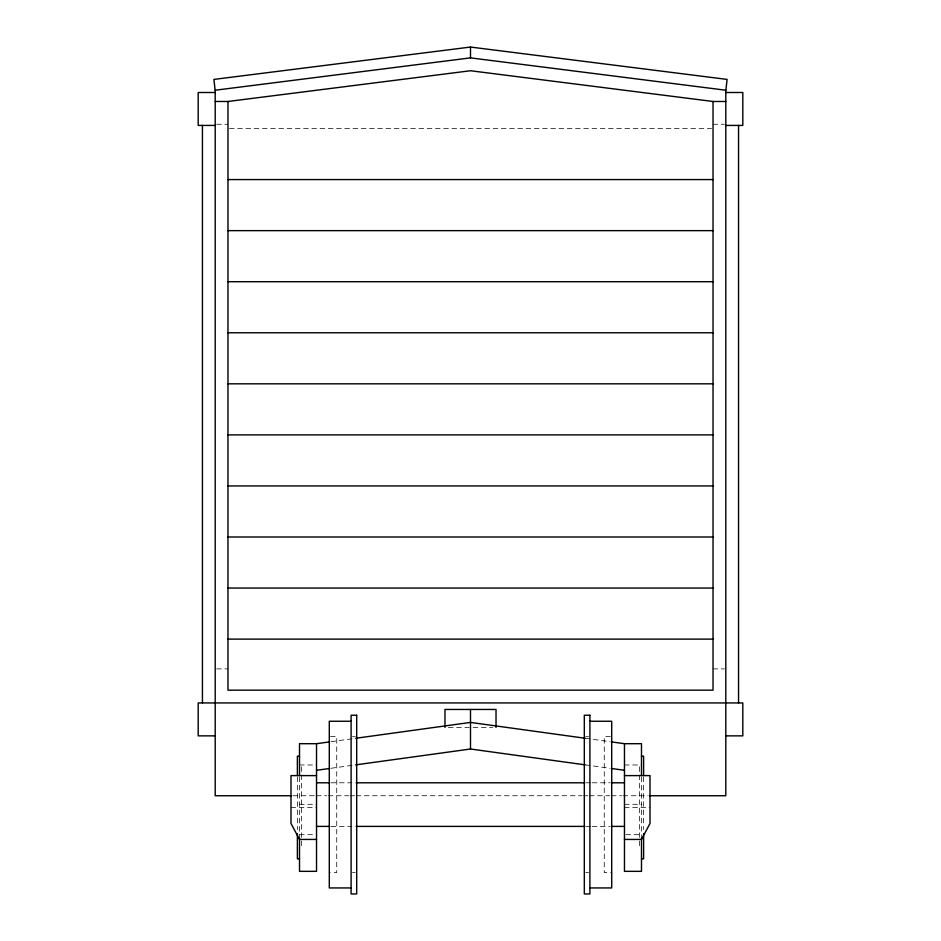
<?xml version="1.0" encoding="UTF-8"?>
<svg xmlns="http://www.w3.org/2000/svg" width="941" height="941" viewBox="0 0 941 941"><rect width="100%" height="100%" fill="white"/><g stroke="black" fill="none" stroke-linecap="round" stroke-linejoin="round"><path stroke-width="0.71" stroke-dasharray="4.71 3.53" d="M331.056 741.696L355.745 738.273M331.056 768.279L355.745 764.868M216.618 124.271L227.969 124.271M713.031 124.271L724.382 124.271M229.439 128.529L711.561 128.529M216.618 668.898L227.969 668.898M713.031 668.898L724.382 668.898M448.387 727.405L469.183 727.405M473.147 727.405L492.614 727.405M330.526 736.58L336.737 736.58L336.737 872.613L330.526 872.613M610.474 736.58L604.263 736.58L604.263 872.613L610.474 872.613M352.428 736.697L355.263 736.697M585.737 736.697L588.572 736.697M299.509 764.974L316.529 764.974M624.471 764.974L641.491 764.974M331.185 782.794L351.722 782.794M586.349 782.794L590.748 782.794M592.218 782.794L609.815 782.794M292.969 795.745L314.976 795.745M316.447 795.745L326.715 795.745M328.186 795.745L348.723 795.745M350.193 795.745L354.592 795.745M356.063 795.745L582.009 795.745M583.479 795.745L587.878 795.745M589.348 795.745L609.886 795.745M611.356 795.745L621.625 795.745M623.095 795.745L648.031 795.745M299.509 804.296L316.529 804.296M624.471 804.296L641.491 804.296M290.992 807.519L316.529 807.519M624.471 807.519L650.008 807.519M331.185 826.398L351.722 826.398M586.349 826.398L590.748 826.398M592.218 826.398L609.815 826.398M299.509 834.691L315.106 834.691M625.894 834.691L641.491 834.691M352.428 872.495L355.263 872.495M585.737 872.495L588.572 872.495M585.255 738.273L609.944 741.696M585.255 764.868L609.944 768.279M643.62 776.995L643.62 829.527M641.491 777.066L641.491 837.984M639.362 766.821L639.362 848.229M301.638 766.821L301.638 848.229M299.509 777.066L299.509 837.984M297.38 776.995L297.38 829.527"/><path stroke-width="1.41" d="M299.509 775.607L299.509 743.696L316.529 743.696L329.597 741.896M355.745 738.273L470.5 722.417L585.255 738.273M316.529 770.291L329.597 768.479M355.745 764.868L470.5 749.012L585.255 764.868M470.5 47.05L213.901 79.409L215.136 90.23L470.5 57.872L725.864 90.23L727.099 79.409L470.5 47.05L470.5 57.872M215.207 101.475L227.969 101.475L470.5 70.74L713.031 101.475L725.793 101.475M215.207 92.5L198.186 92.5L198.186 125.424L215.207 125.424M725.793 92.5L742.814 92.5L742.814 125.424L725.793 125.424M227.969 179.578L713.031 179.578M227.969 230.639L713.031 230.639M227.969 281.7L713.031 281.7M227.969 332.761L713.031 332.761M227.969 383.822L713.031 383.822M227.969 434.883L713.031 434.883M227.969 485.932L713.031 485.932M227.969 536.993L713.031 536.993M227.969 588.054L713.031 588.054M227.969 639.115L713.031 639.115M351.099 721.253L329.291 721.253L329.291 887.939L351.099 887.939M589.901 721.253L611.709 721.253L611.709 887.939L589.901 887.939M215.207 735.862L198.186 735.862L198.186 702.939L742.814 702.939L742.814 735.862L725.793 735.862M611.403 741.896L624.471 743.696L641.491 743.696L641.491 775.607M299.509 756.188L297.38 756.188L297.38 775.537M641.491 756.188L643.62 756.188L643.62 775.537M316.529 775.607L290.992 775.607L290.992 823.481L299.509 839.431L316.529 839.431M624.471 775.607L650.008 775.607L650.008 823.481L641.491 839.431L624.471 839.431M316.529 782.794L329.726 782.794M356.121 782.794L584.879 782.794M611.274 782.794L624.471 782.794M291.498 795.745L215.207 795.745L215.207 90.23M649.502 795.745L725.793 795.745L725.793 90.23M316.529 826.398L329.726 826.398M356.121 826.398L584.879 826.398M611.274 826.398L624.471 826.398M299.509 858.862L297.38 858.862L297.38 833.691M641.491 858.862L643.62 858.862L643.62 833.691M611.403 768.479L624.471 770.291M738.556 125.424L738.556 702.939M713.031 101.475L713.031 690.176L227.969 690.176L227.969 101.475M641.491 837.984L641.491 871.342L624.471 871.342L624.471 743.696M496.025 727.405L496.025 709.455L444.975 709.455L444.975 727.405M470.5 709.455L470.5 749.012M316.529 743.696L316.529 871.342L299.509 871.342L299.509 837.984M202.444 125.424L202.444 702.939M356.686 715.242L351.099 715.242L351.099 893.95L356.686 893.95L356.686 715.242M589.901 715.242L584.314 715.242L584.314 893.95L589.901 893.95L589.901 715.242"/></g></svg>
